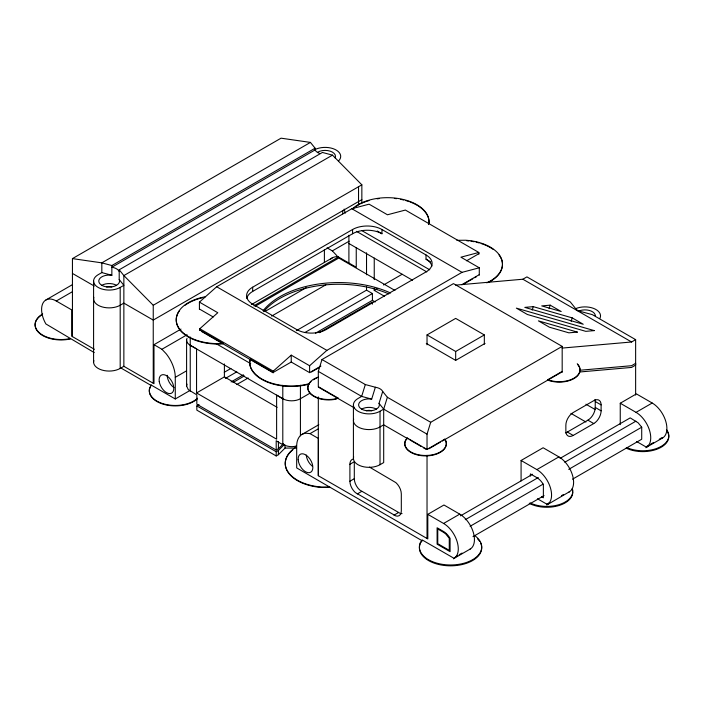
<?xml version="1.0" encoding="UTF-8"?>
<svg xmlns="http://www.w3.org/2000/svg" width="704" height="704" viewBox="0 0 704 704"><rect width="100%" height="100%" fill="white"/><g stroke="black" fill="none" stroke-linecap="round" stroke-linejoin="round"><path stroke-width="1.06" d="M94.213 352.581L45.901 323.963A20.777 11.994 60 0 1 42.715 303.635A20.777 11.994 60 0 1 56.285 301.004L72.442 291.676M72.442 336.626L72.442 258.614L281.054 138.178L310.438 142.41L315.093 148.21L315.093 149.908A10.384 6.002 0 0 0 319.933 153.542M93.588 281.072L93.588 362.067M361.847 202.919L361.847 184.826L332.473 155.135L322.432 152.451L119.205 269.782L119.205 279.523L123.86 285.314L120.19 287.434A15.585 8.994 0 0 1 98.155 287.434A15.585 8.994 0 0 1 98.155 274.71L101.825 272.589L101.825 262.856L310.438 142.41M119.205 279.523A10.384 6.002 0 0 1 110.079 287.047A10.384 6.002 0 0 1 98.824 280.544A10.384 6.002 0 0 1 111.857 275.282L111.857 265.54L315.093 148.21M120.19 287.434L120.19 368.43A15.585 8.994 0 0 1 101.974 370.049A15.585 8.994 0 0 1 93.826 360.51M197.534 398.631A25.969 14.995 0 0 1 166.822 405.082A25.969 14.995 0 0 1 149.503 389.083L151.131 385.026L175.278 398.966L190.115 390.403M119.205 269.782L123.86 275.572L153.243 305.263L153.243 383.275M309.901 393.246L300.423 398.719A12.47 7.198 0 0 1 282.797 398.719L276.619 395.067L276.619 439.173L196.557 392.955L196.557 348.85L190.238 345.286A12.47 7.198 0 0 1 187.018 338.334M186.595 340.19L186.595 385.994L188.258 389.594L196.838 394.891L196.838 404.219L276.197 450.041L276.197 440.713C281.987 444.743 289.15 448.087 296.314 446.028M276.197 450.041L278.414 448.756L278.414 441.505M282.797 444.514L282.797 385.282M300.423 435.794L300.423 385.282M562.179 372.46L562.179 346.386L453.473 283.615L321.992 359.533L318.314 371.386L318.314 386.672L338.078 398.077L335.782 399.194A20.777 11.994 0 0 1 312.444 395.481A20.777 11.994 0 0 1 311.036 381.533M469.665 549.525L470.14 549.085A20.777 11.994 60 0 0 473.326 532.435A20.777 11.994 60 0 0 459.756 514.131L443.96 505.006L427.803 514.342L427.803 538.938L318.314 475.728L318.358 438.434L310.033 433.629L305.87 433.215A25.969 14.995 60 0 0 296.683 446.274L296.683 467.905L422.18 540.778L421.036 542.379M369.486 467.104L395.877 482.627A10.384 6.002 60 0 1 401.315 493.962L401.315 510.928A10.384 6.002 60 0 1 395.877 515.97L355.344 492.571A10.384 6.002 60 0 1 349.906 481.237L349.906 464.279A10.384 6.002 60 0 1 353.575 459.052M353.417 404.888L353.417 458.339M402.054 513.603A10.384 6.002 60 0 1 400.286 513.427L359.753 490.028A10.384 6.002 60 0 1 354.306 478.694L354.306 461.727L349.906 464.279M358.538 204.741L358.538 186.736M315.506 333.186L372.407 300.335L372.407 293.55L366.529 290.154L296.349 330.669M321.992 359.533L365.323 384.551L375.364 387.235A10.384 6.002 0 0 1 382.703 391.477L387.367 397.276L383.689 409.13L380.019 411.25L380.019 464.702A15.585 8.994 0 0 1 361.803 466.321A15.585 8.994 0 0 1 353.654 456.773M382.703 391.477L379.034 403.339L383.689 409.13L383.689 462.581L380.019 464.702M407.211 437.994L405.495 440.81A20.777 11.994 0 0 0 425.559 455.91A20.777 11.994 0 0 0 445.623 440.81L444.77 439.19L427.029 449.434L407.211 437.994L405.495 440.387A20.777 11.994 0 0 0 425.559 455.488A20.777 11.994 0 0 0 445.623 440.387L444.77 439.19M427.029 449.434L427.029 434.148L430.698 422.294L562.179 346.386M521.083 480.938L521.083 460.478L543.127 447.762L558.914 456.878A20.777 11.994 60 0 1 572.484 475.182A20.777 11.994 60 0 1 569.307 491.832L568.823 492.281M565.426 432.854A10.384 6.002 -60 0 0 567.327 432.045L587.893 420.174A10.384 6.002 -60 0 0 595.232 407.449L595.232 401.509A10.384 6.002 -60 0 0 594.986 399.458M601.11 410.846L601.11 404.906A10.384 6.002 -60 0 0 593.771 400.664L573.197 412.535A10.384 6.002 -60 0 0 565.858 425.26L565.858 431.2A10.384 6.002 -60 0 0 573.197 435.442L593.771 423.562A10.384 6.002 -60 0 0 601.11 410.846L595.232 407.449M620.25 424.618L620.25 403.234L636.407 393.897L652.203 403.022A20.777 11.994 60 0 1 665.773 421.326A20.777 11.994 60 0 1 662.587 437.976L662.103 438.425M455.638 285.129L522.87 279.224L526.926 276.883L570.266 301.902L574.922 307.701A10.384 6.002 0 0 0 582.261 311.934L592.302 314.626L635.633 339.645L635.633 365.086L631.585 367.426L579.533 372.002M186.595 385.994L187.018 384.129M320.918 366.098L309.602 372.636L291.236 362.032L273.24 372.425L250.334 359.198L249.691 362.032A41.554 23.989 0 0 0 309.135 383.68M532.215 310.13L533.271 306.645L572.211 317.882L583.229 324.245L524.814 307.393L533.271 306.645M549.12 308.651L550.176 305.158L561.194 311.52L541.719 305.906L550.176 305.158M571.155 321.367L572.211 317.882M365.323 384.551L361.654 396.405L357.984 398.526A15.585 8.994 0 0 0 357.984 411.25A15.585 8.994 0 0 0 380.019 411.25M379.034 403.339A10.384 6.002 0 0 1 369.908 410.863A10.384 6.002 0 0 1 358.653 404.369A10.384 6.002 0 0 1 371.686 399.098L375.364 387.235M428.463 224.558L428.938 223.159A41.554 23.989 0 0 0 400.708 198.924A41.554 23.989 0 0 0 352.845 208.393M151.131 385.026L149.503 388.652A25.969 14.995 0 0 0 166.822 404.659A25.969 14.995 0 0 0 197.534 398.209M278.414 448.756L283.545 443.626M199.056 404.642L196.838 405.918L276.197 451.739L278.414 450.454L284.275 444.594M196.838 405.918L196.838 410.142L276.197 455.954L278.414 454.678L285.014 448.078L296.34 448.078L296.34 445.966M569.307 491.832L546.788 504.997L546.788 504.152L548.627 503.096M199.426 309.452L199.426 302.122L216.682 286.757L351.842 208.727L369.098 204.178L387.464 214.782L405.381 210.056L478.834 252.463L478.914 254.109M199.795 330.44L199.795 328.742L217.791 312.726L199.426 302.122M201.643 331.514L273.24 372.847L273.24 371.149L291.236 355.133L309.602 365.737L309.602 372.636M309.602 365.737L326.867 350.372L462.018 272.342L479.283 267.793L479.283 275.097M45.901 299.974L72.565 284.574M315.093 149.908L111.857 267.238A10.384 6.002 0 0 1 119.205 271.48M332.473 155.135L123.86 275.572L123.86 366.309L120.19 368.43M153.243 305.263L361.847 184.826M361.847 199.646L153.243 320.082L123.86 303.125L120.19 305.246A15.585 8.994 0 0 1 101.974 306.865A15.585 8.994 0 0 1 93.826 297.317M252.674 287.188L352.572 229.513A20.777 11.994 0 0 1 381.955 229.513L426.026 254.954A20.777 11.994 0 0 1 426.026 271.92L326.128 329.595A20.777 11.994 0 0 1 296.754 329.595L252.674 304.146A20.777 11.994 0 0 1 252.674 287.188L252.674 291.421A20.777 11.994 0 0 0 246.77 298.338M123.719 366.23L153.982 383.698L153.982 344.687L180.998 329.085M252.674 291.421L352.572 233.754A20.777 11.994 0 0 1 381.955 233.754L381.955 229.513M153.982 344.687L161.929 349.272L187.088 334.752M327.043 247.826L332.341 250.888L349.114 241.208M251.442 304.559L332.244 257.91M253.836 305.818L338.439 256.969L356.25 267.256L356.25 247.746M255.059 306.372L338.8 258.025L394.935 290.435M265.25 311.309L306.126 287.707M271.647 316.096L325.829 284.812M175.278 398.966L175.278 377.335L186.463 370.885M224.268 372.284L230.912 368.456M196.557 392.955L224.4 376.878L277.147 407.334M374.246 288.218L374.246 290.365L377.036 288.754M383.548 284.997L402.151 274.252M225.403 378.418L236.79 371.844M305.07 332.42L372.407 293.55M231.097 381.92L243.426 374.801M232.989 382.518L244.376 375.945M319.299 332.693L372.407 302.025L372.407 304.137M236.79 384.551L248.169 377.978M466.602 260.788L478.914 253.678M311.485 371.967L319.026 367.611M427.029 344.81L427.029 334.937L455.673 318.393L484.326 334.937L484.334 344.194M302.069 434.386L318.833 424.706M310.033 433.629L318.419 428.789M427.029 334.937L455.673 351.472L484.326 334.937M485.056 343.411L455.673 360.378L426.29 343.411M349.906 481.237L354.306 478.694M577.878 364.822A20.777 11.994 0 0 1 573.452 378.884A20.777 11.994 0 0 1 548.856 380.521L547.879 379.658L562.179 371.404M428.93 448.747L440.352 442.156M442.253 441.056L561.229 372.363M357.245 493.962L361.654 491.418M562.179 348.075L631.585 341.986L635.633 339.645M393.976 515.17L398.385 512.618M427.803 514.342L443.59 523.459L459.756 514.131M521.083 460.478L536.879 469.603L558.914 456.878M620.25 403.234L636.038 412.35L652.203 403.022M460.504 515.856L532.558 474.258M560.05 458.383L630.203 417.886L638.141 422.805L641.714 427.205L641.714 439.234L572.51 479.195M465.265 519.702L538.27 477.558M564.81 462.229L635.914 421.177M470.122 526.275L543.127 484.132M568.718 469.348L641.714 427.205M472.974 536.659L544.069 495.616M455.4 556.917L457.301 555.817M459.202 554.717L462.053 553.071M561.475 495.669L563.314 494.613M646.897 446.354L648.798 445.254M650.698 444.162L653.55 442.517M659.252 439.217L662.103 437.571M470.14 549.085L453.983 558.413A20.777 11.994 60 0 0 457.169 541.763A20.777 11.994 60 0 0 443.59 523.459M662.587 437.976L646.43 447.304A20.777 11.994 60 0 0 649.616 430.654A20.777 11.994 60 0 0 636.038 412.35M461.727 284.733L479.283 274.674M462.651 284.627L472.815 278.802M474.663 277.746L476.511 276.69M338.078 398.077L335.782 398.772A20.777 11.994 0 0 1 309.725 392.533A20.777 11.994 0 0 1 318.454 377.045M70.497 338.466L69.969 338.624A25.969 14.995 0 0 1 39.178 332.605A25.969 14.995 0 0 1 42.689 313.949M70.497 338.888L69.969 339.046A25.969 14.995 0 0 1 39.811 333.573A25.969 14.995 0 0 1 41.166 315.339M478.834 252.463L460.918 257.189L479.283 267.793M179.626 310.561A41.554 23.989 0 0 0 222.631 343.878L222.631 343.455A41.554 23.989 0 0 1 177.135 324.597A41.554 23.989 0 0 1 205.498 296.71M579.533 370.286L631.585 365.702L635.633 363.334L635.633 395.067M456.887 240.319L465.652 240.24A41.554 23.989 0 0 1 500.87 257.479A41.554 23.989 0 0 1 486.763 282.858M329.78 487.01L321.737 487.045A41.554 23.989 0 0 1 287.883 471.645A41.554 23.989 0 0 1 295.918 447.19M329.78 487.432L321.737 487.476A41.554 23.989 0 0 1 292.714 449.944M338.439 256.969L336.046 256.731A25.969 14.995 60 0 0 330.66 259.081M72.442 258.614L101.825 262.856L111.857 265.54M101.825 272.589L111.857 275.282M371.686 399.098L361.654 396.405L318.314 371.386M547.879 379.658L548.856 380.09A20.777 11.994 0 0 0 573.936 378.189A20.777 11.994 0 0 0 577.236 363.704M522.87 279.224L631.585 341.986M351.842 208.727L462.018 272.342M377.221 231.018L381.955 233.754M426.026 254.954L426.026 259.195L430.76 261.923M362.111 230.771L429.695 269.79M356.497 231.352L426.791 271.929M348.902 243.505L412.535 280.245M595.232 401.509L601.11 404.906M585.93 404.21L595.311 409.622M636.618 441.514L645.946 446.908L645.946 447.753M374.246 290.365L384.604 296.349M587.893 420.174L593.771 423.562M570.935 413.362L585.93 422.022M372.407 300.335L375.232 301.963M567.327 432.045L573.197 435.442M216.682 286.757L326.867 350.372M387.367 397.276L430.698 422.294M541.517 496.734L543.374 497.807L543.374 484.51A12.989 7.498 60 0 0 536.879 477.655L530.385 473.906L530.385 476.098M383.689 409.13L427.029 434.148M537.46 498.766L546.788 504.152M199.426 309.021L213.198 316.976M318.314 387.086L354.121 407.757M408.188 438.97L383.689 424.838L380.019 426.958A15.585 8.994 0 0 1 361.803 428.569A15.585 8.994 0 0 1 353.654 419.021M410.071 440.053L421.379 446.582M423.262 447.674L426.087 449.302M199.795 328.742L273.24 371.149M199.795 330.018L222.974 343.402M215.741 343.464L250.686 363.642M72.442 273.434L94.248 286.026M190.238 345.286L282.797 398.719M56.285 301.004L71.711 309.91L71.711 336.204L94.406 349.307M120.78 367.919L151.131 385.449M332.341 250.888L336.512 255.288A25.969 14.995 60 0 1 338.228 257.585M161.929 349.272L166.1 353.672A25.969 14.995 60 0 1 175.278 377.335M455.673 351.472L455.673 360.254M453.499 558.862L453.499 558.008L422.18 539.933L420.455 542.326A31.161 17.996 0 0 0 457.31 564.555A31.161 17.996 0 0 0 474.426 535.418M427.029 455.321L427.029 538.49M374.246 258.095L374.246 279.611M366.529 252.798L366.529 274.771M366.529 286.854L366.529 290.154M352.572 229.513L352.572 233.754M348.902 235.233L348.902 263.014M342.751 210.672L342.751 213.858M324.394 249.55L324.394 262.557M318.314 396.933L318.314 475.728M291.236 355.133L291.236 362.032M285.006 444.91L285.014 448.078M278.414 450.454L278.414 454.678M276.197 451.739L276.197 455.954M250.334 359.198L249.691 362.454A41.554 23.989 0 0 0 309.135 384.111M224.4 363.968L224.4 376.878M190.238 337.014L190.238 391.081M575.467 308.748A15.585 8.994 0 0 1 593.613 308.405A15.585 8.994 0 0 1 600.002 318.208M578.274 311.291A10.384 6.002 0 0 1 589.345 310.446A10.384 6.002 0 0 1 595.338 315.885M366.406 410.775A5.192 3.001 0 0 1 371.598 410.775M361.654 409.13A10.384 6.002 0 0 1 376.35 409.13M313.35 379.79A20.777 11.994 0 0 1 316.624 378.136M312.268 466.154A10.384 6.002 60 0 1 306.258 455.039M536.879 469.603A20.777 11.994 60 0 1 550.449 487.907A20.777 11.994 60 0 1 547.272 504.557M480.665 543.18A31.161 17.996 0 0 1 450.56 565.822A31.161 17.996 0 0 1 420.455 543.18M477.55 538.842A31.161 17.996 0 0 1 479.653 541.385M572.757 492.281A25.969 14.995 0 0 1 557.242 506A25.969 14.995 0 0 1 529.241 503.334M572.255 489.35A25.969 14.995 0 0 1 572.695 491.304M667.911 432.74A25.969 14.995 0 0 1 656.779 449.266A25.969 14.995 0 0 1 626.129 448.105M666.556 430.522A25.969 14.995 0 0 1 667.533 431.992M666.556 429.678A25.969 14.995 0 0 1 658.909 447.55A25.969 14.995 0 0 1 627.018 447.674M572.255 488.497A25.969 14.995 0 0 1 560.014 504.328A25.969 14.995 0 0 1 530.094 502.92M314.846 149.626A15.585 8.994 0 0 1 335.007 149.433A15.585 8.994 0 0 1 338.615 160.89M106.577 286.959A5.192 3.001 0 0 1 111.769 286.959M317.777 152.152A10.384 6.002 0 0 1 330.317 151.202A10.384 6.002 0 0 1 335.157 157.942M101.825 285.314A10.384 6.002 0 0 1 116.521 285.314M344.142 209.106A46.746 26.99 60 0 1 345.233 213.154M173.95 387.57A10.384 6.002 60 0 1 167.2 375.267M263.102 310.746A83.107 47.978 0 0 1 390.614 293.031M263.674 311.722A83.107 47.978 0 0 1 388.766 293.902M426.026 259.195A20.777 11.994 0 0 1 431.93 266.112M352.845 208.815A41.554 23.989 0 0 1 354.42 207.548M356.145 206.325A41.554 23.989 0 0 1 359.973 204.098M360.888 203.65A41.554 23.989 0 0 1 368.975 200.605M377.133 198.854A41.554 23.989 0 0 1 379.236 198.572M394.372 198.431A41.554 23.989 0 0 1 396.519 198.678M400.708 199.346A41.554 23.989 0 0 1 403.744 200.015M405.733 200.543A41.554 23.989 0 0 1 409.543 201.766M410.45 202.101A41.554 23.989 0 0 1 417.815 205.709M418.625 206.219A41.554 23.989 0 0 1 428.938 223.59M499.03 254.945A41.554 23.989 0 0 1 488.822 282.269M466.717 240.742A41.554 23.989 0 0 1 468.864 240.953M470.994 241.226A41.554 23.989 0 0 1 474.144 241.754M476.177 242.185A41.554 23.989 0 0 1 479.151 242.942M481.087 243.522A41.554 23.989 0 0 1 485.654 245.221M486.614 245.643A41.554 23.989 0 0 1 493.451 249.577M185.178 305.184A41.554 23.989 0 0 1 202.426 297.757M577.342 332.094L568.885 332.834L549.419 327.21L538.402 320.857L577.342 332.094M594.246 330.607L585.798 331.346L527.384 314.494L516.366 308.132L594.246 330.607M443.59 531.511L437.105 527.762L437.105 544.166L450.085 551.663L450.085 538.366A12.989 7.498 60 0 0 443.59 531.511M443.467 532.286L437.756 528.994L437.756 543.699L449.266 550.343L449.266 538.314L445.694 533.914L443.467 532.286M298.179 459.703A10.384 6.002 60 0 0 309.681 472.63A10.384 6.002 60 0 0 308.642 457.389A10.384 6.002 60 0 0 298.179 459.703M159.236 381.471A10.384 6.002 60 0 0 171.222 393.334A10.384 6.002 60 0 0 168.942 377.564A10.384 6.002 60 0 0 159.236 381.471"/></g></svg>
